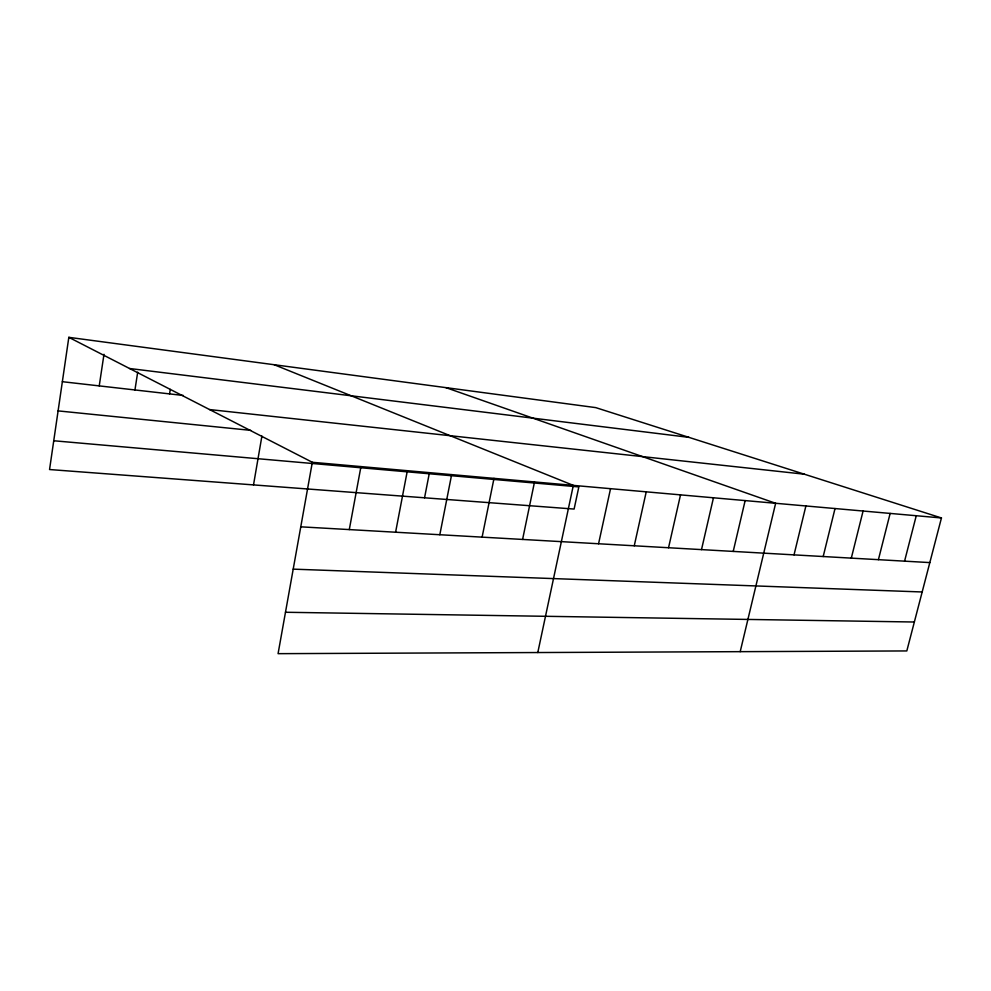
<?xml version="1.0" encoding="UTF-8"?>
<svg xmlns="http://www.w3.org/2000/svg" width="991" height="991" viewBox="0 0 991 991"><rect width="100%" height="100%" fill="white"/><g stroke="black" fill="none" stroke-linecap="round" stroke-linejoin="round"><path stroke-width="1.49" d="M68.825 337.336L312.326 462.289L278.075 653.664L906.815 650.938L941.45 517.959L595.764 407.623L68.825 337.336L49.55 469.536L574.111 509.064L578.843 486.915L53.749 440.76M99.236 385.883L103.981 354.307M134.949 389.946L137.699 372.195M169.56 393.885L170.279 389.364M253.51 484.909L261.909 436.077M349.29 529.59L360.959 466.588M395.595 532.217L407.351 470.7M424.557 497.792L429.214 473.772M439.818 534.731L451.648 474.615M482.109 537.134L494.001 478.368M522.591 539.438L534.521 481.948M537.791 652.536L573.331 485.379L274.185 364.725M598.564 543.762L610.543 488.674M634.252 545.793L646.231 491.833M668.541 547.738L680.52 494.868M701.504 549.609L713.458 497.792M733.216 551.417L745.145 500.591M740.203 651.669L775.643 503.292L445.925 387.642M794.026 554.873L805.894 505.967M823.187 556.533L835.029 508.544M851.306 558.131L863.087 511.022M878.41 559.667L890.141 513.425M904.572 561.154L916.254 515.729M285.482 612.265L914.346 622.014M293.2 569.144L922.175 591.974M300.769 526.828L929.831 562.591M312.326 462.289L941.45 517.959M58.097 410.893L250.673 430.342M209.572 409.556L804.32 474.194M62.359 381.696L183.285 395.459M129.548 368.503L688.931 437.353"/></g></svg>
